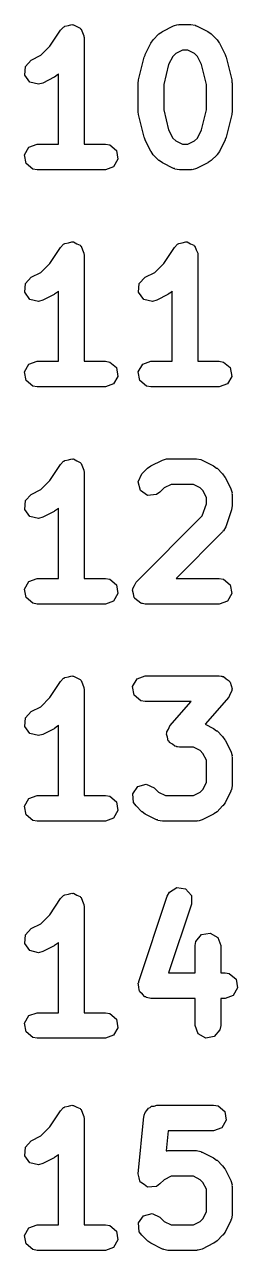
# Model space of a CAD drawing. Extents: x 134.2 to 161.8, y -113.7 to -84.1.
# Drawn here: x 134.16 to 135.4, y -105.17 to -98 of the extents above; entities that cross this region are included whole.
import ezdxf

# ---------------------------------------------------------------- set-up
doc = ezdxf.new("R2010")
doc.units = 0
doc.layers.add('BLACK', color=7, linetype='CONTINUOUS')

msp = doc.modelspace()

# ---------------------------------------------------------------- linework, layer by layer
at = {"layer": 'BLACK', "linetype": 'CONTINUOUS'}
for p, q in [((134.305, -98.1231), (134.367, -98.0292)), ((134.367, -98.0292), (134.385, -98.0104)), ((134.385, -98.0104), (134.389, -98.0092)), ((134.389, -98.0092), (134.392, -98.0059)), ((134.392, -98.0059), (134.414, -98.0021)), ((134.414, -98.0021), (134.434, -97.996)), ((134.434, -97.996), (134.438, -97.9977)), ((134.438, -97.9977), (134.443, -97.997)), ((134.443, -97.997), (134.462, -98.0079)), ((134.462, -98.0079), (134.481, -98.0166)), ((134.481, -98.0166), (134.483, -98.0205)), ((134.483, -98.0205), (134.487, -98.0226)), ((134.487, -98.0226), (134.495, -98.0431)), ((134.963, -98.0371), (135.029, -98.0038)), ((135.029, -98.0038), (135.054, -97.9963)), ((135.054, -97.9963), (135.059, -97.9974)), ((135.059, -97.9974), (135.063, -97.9958)), ((135.063, -97.9958), (135.13, -97.9958)), ((135.13, -97.9958), (135.155, -98.0004)), ((135.155, -98.0004), (135.159, -98.0032)), ((135.159, -98.0032), (135.163, -98.0038)), ((135.163, -98.0038), (135.23, -98.0371)), ((134.495, -98.0431), (134.504, -98.0626)), ((134.504, -98.0626), (134.503, -98.0668)), ((134.503, -98.0668), (134.505, -98.0708)), ((134.505, -98.0708), (134.505, -98.6958)), ((134.896, -98.104), (134.909, -98.086)), ((134.909, -98.086), (134.91, -98.0845)), ((134.91, -98.0845), (134.943, -98.0511)), ((134.943, -98.0511), (134.962, -98.0383)), ((134.962, -98.0383), (134.963, -98.0371)), ((135.23, -98.0371), (135.248, -98.0504)), ((135.248, -98.0504), (135.249, -98.0511)), ((135.249, -98.0511), (135.283, -98.0845)), ((135.283, -98.0845), (135.296, -98.1028)), ((134.252, -98.1759), (134.305, -98.1231)), ((134.862, -98.1742), (134.863, -98.1706)), ((134.863, -98.1706), (134.896, -98.104)), ((135.041, -98.1658), (135.025, -98.1819)), ((135.081, -98.1458), (135.041, -98.1658)), ((135.112, -98.1458), (135.081, -98.1458)), ((135.152, -98.1658), (135.112, -98.1458)), ((135.168, -98.1819), (135.152, -98.1658)), ((135.296, -98.1028), (135.297, -98.104)), ((135.297, -98.104), (135.33, -98.1706)), ((135.33, -98.1706), (135.334, -98.183)), ((134.158, -98.2922), (134.161, -98.241)), ((134.161, -98.241), (134.196, -98.2038)), ((134.196, -98.2038), (134.252, -98.1759)), ((134.824, -98.3193), (134.857, -98.186)), ((134.857, -98.186), (134.862, -98.1742)), ((135, -98.2304), (134.971, -98.3467)), ((135.025, -98.1819), (135, -98.2304)), ((135.192, -98.2304), (135.168, -98.1819)), ((135.221, -98.3467), (135.192, -98.2304)), ((135.334, -98.183), (135.336, -98.186)), ((135.336, -98.186), (135.369, -98.3193)), ((134.188, -98.3334), (134.158, -98.2922)), ((134.33, -98.3046), (134.263, -98.3379)), ((134.331, -98.3034), (134.33, -98.3046)), ((134.349, -98.2905), (134.331, -98.3034)), ((134.355, -98.2852), (134.349, -98.2905)), ((134.355, -98.6958), (134.355, -98.2852)), ((134.238, -98.3453), (134.188, -98.3334)), ((134.263, -98.3379), (134.238, -98.3453)), ((134.821, -98.3375), (134.824, -98.3228)), ((134.821, -98.5042), (134.821, -98.3375)), ((134.824, -98.3228), (134.824, -98.3193)), ((134.971, -98.3467), (134.971, -98.4949)), ((135.221, -98.4949), (135.221, -98.3467)), ((135.369, -98.3193), (135.37, -98.3343)), ((135.37, -98.3343), (135.371, -98.3375)), ((135.371, -98.3375), (135.371, -98.5042)), ((134.822, -98.5074), (134.821, -98.5042)), ((134.824, -98.5224), (134.822, -98.5074)), ((134.857, -98.6557), (134.824, -98.5224)), ((134.971, -98.4949), (135, -98.6113)), ((135.192, -98.6113), (135.221, -98.4949)), ((135.369, -98.5224), (135.336, -98.6557)), ((135.371, -98.5042), (135.369, -98.5189)), ((135.369, -98.5189), (135.369, -98.5224)), ((134.859, -98.6586), (134.857, -98.6557)), ((134.863, -98.671), (134.859, -98.6586)), ((134.896, -98.7377), (134.863, -98.671)), ((135, -98.6113), (135.025, -98.6597)), ((135.025, -98.6597), (135.041, -98.6759)), ((135.152, -98.6759), (135.168, -98.6597)), ((135.168, -98.6597), (135.192, -98.6113)), ((135.33, -98.671), (135.297, -98.7377)), ((135.336, -98.6557), (135.33, -98.6675)), ((135.33, -98.6675), (135.33, -98.671)), ((134.156, -98.7578), (134.181, -98.7134)), ((134.181, -98.7134), (134.23, -98.6958)), ((134.23, -98.6958), (134.355, -98.6958)), ((134.505, -98.6958), (134.63, -98.6958)), ((134.63, -98.6958), (134.655, -98.7004)), ((134.655, -98.7004), (134.695, -98.7333)), ((134.695, -98.7333), (134.703, -98.7839)), ((134.897, -98.7388), (134.896, -98.7377)), ((134.91, -98.7572), (134.897, -98.7388)), ((135.041, -98.6759), (135.081, -98.6958)), ((135.081, -98.6958), (135.112, -98.6958)), ((135.112, -98.6958), (135.152, -98.6759)), ((135.297, -98.7377), (135.283, -98.7557)), ((134.165, -98.8083), (134.156, -98.7578)), ((134.204, -98.8413), (134.165, -98.8083)), ((134.703, -98.7839), (134.678, -98.8283)), ((134.943, -98.7905), (134.91, -98.7572)), ((134.945, -98.7912), (134.943, -98.7905)), ((134.963, -98.8046), (134.945, -98.7912)), ((135.029, -98.8379), (134.963, -98.8046)), ((135.23, -98.8046), (135.163, -98.8379)), ((135.231, -98.8034), (135.23, -98.8046)), ((135.249, -98.7905), (135.231, -98.8034)), ((135.283, -98.7572), (135.249, -98.7905)), ((135.283, -98.7557), (135.283, -98.7572)), ((134.23, -98.8458), (134.204, -98.8413)), ((134.63, -98.8458), (134.23, -98.8458)), ((134.678, -98.8283), (134.63, -98.8458)), ((135.034, -98.8384), (135.029, -98.8379)), ((135.037, -98.8413), (135.034, -98.8384)), ((135.063, -98.8458), (135.037, -98.8413)), ((135.13, -98.8458), (135.063, -98.8458)), ((135.134, -98.8443), (135.13, -98.8458)), ((135.138, -98.8453), (135.134, -98.8443)), ((135.163, -98.8379), (135.138, -98.8453)), ((134.305, -99.3931), (134.367, -99.2992)), ((134.367, -99.2992), (134.385, -99.2804)), ((134.385, -99.2804), (134.389, -99.2792)), ((134.389, -99.2792), (134.392, -99.2759)), ((134.392, -99.2759), (134.414, -99.2721)), ((134.414, -99.2721), (134.434, -99.266)), ((134.434, -99.266), (134.438, -99.2677)), ((134.438, -99.2677), (134.443, -99.267)), ((134.443, -99.267), (134.462, -99.2779)), ((134.462, -99.2779), (134.481, -99.2866)), ((134.481, -99.2866), (134.483, -99.2905)), ((134.483, -99.2905), (134.487, -99.2926)), ((134.487, -99.2926), (134.495, -99.3131)), ((134.495, -99.3131), (134.504, -99.3326)), ((134.971, -99.3931), (135.034, -99.2992)), ((135.034, -99.2992), (135.052, -99.2804)), ((135.052, -99.2804), (135.056, -99.2792)), ((135.056, -99.2792), (135.059, -99.2759)), ((135.059, -99.2759), (135.08, -99.2721)), ((135.08, -99.2721), (135.101, -99.266)), ((135.101, -99.266), (135.105, -99.2677)), ((135.105, -99.2677), (135.109, -99.267)), ((135.109, -99.267), (135.128, -99.2779)), ((135.128, -99.2779), (135.148, -99.2866)), ((135.148, -99.2866), (135.15, -99.2905)), ((135.15, -99.2905), (135.154, -99.2926)), ((135.154, -99.2926), (135.161, -99.3131)), ((135.161, -99.3131), (135.171, -99.3326)), ((134.504, -99.3326), (134.503, -99.3368)), ((134.503, -99.3368), (134.505, -99.3408)), ((134.505, -99.3408), (134.505, -99.9658)), ((135.171, -99.3326), (135.17, -99.3368)), ((135.17, -99.3368), (135.171, -99.3408)), ((135.171, -99.3408), (135.171, -99.9658)), ((134.196, -99.4738), (134.252, -99.4459)), ((134.252, -99.4459), (134.305, -99.3931)), ((134.863, -99.4738), (134.919, -99.4459)), ((134.919, -99.4459), (134.971, -99.3931)), ((134.158, -99.5622), (134.161, -99.511)), ((134.161, -99.511), (134.196, -99.4738)), ((134.824, -99.5622), (134.827, -99.511)), ((134.827, -99.511), (134.863, -99.4738)), ((134.188, -99.6034), (134.158, -99.5622)), ((134.238, -99.6153), (134.188, -99.6034)), ((134.263, -99.6079), (134.238, -99.6153)), ((134.33, -99.5746), (134.263, -99.6079)), ((134.331, -99.5734), (134.33, -99.5746)), ((134.349, -99.5605), (134.331, -99.5734)), ((134.355, -99.5552), (134.349, -99.5605)), ((134.355, -99.9658), (134.355, -99.5552)), ((134.855, -99.6034), (134.824, -99.5622)), ((134.905, -99.6154), (134.855, -99.6034)), ((134.93, -99.6079), (134.905, -99.6154)), ((134.996, -99.5746), (134.93, -99.6079)), ((134.998, -99.5734), (134.996, -99.5746)), ((135.016, -99.5605), (134.998, -99.5734)), ((135.021, -99.5552), (135.016, -99.5605)), ((135.021, -99.9658), (135.021, -99.5552)), ((134.181, -99.9834), (134.23, -99.9658)), ((134.23, -99.9658), (134.355, -99.9658)), ((134.505, -99.9658), (134.63, -99.9658)), ((134.63, -99.9658), (134.655, -99.9704)), ((134.848, -99.9834), (134.896, -99.9658)), ((134.896, -99.9658), (135.021, -99.9658)), ((135.171, -99.9658), (135.296, -99.9658)), ((135.296, -99.9658), (135.322, -99.9704)), ((134.156, -100.028), (134.181, -99.9834)), ((134.165, -100.078), (134.156, -100.028)), ((134.655, -99.9704), (134.695, -100.003)), ((134.695, -100.003), (134.703, -100.054)), ((134.822, -100.028), (134.848, -99.9834)), ((134.831, -100.078), (134.822, -100.028)), ((135.322, -99.9704), (135.361, -100.003)), ((135.361, -100.003), (135.37, -100.054)), ((134.204, -100.111), (134.165, -100.078)), ((134.678, -100.098), (134.63, -100.116)), ((134.703, -100.054), (134.678, -100.098)), ((134.871, -100.111), (134.831, -100.078)), ((135.344, -100.098), (135.296, -100.116)), ((135.37, -100.054), (135.344, -100.098)), ((134.23, -100.116), (134.204, -100.111)), ((134.63, -100.116), (134.23, -100.116)), ((134.896, -100.116), (134.871, -100.111)), ((135.296, -100.116), (134.896, -100.116)), ((134.414, -100.542), (134.434, -100.536)), ((134.434, -100.536), (134.438, -100.538)), ((134.438, -100.538), (134.443, -100.537)), ((134.443, -100.537), (134.462, -100.548)), ((134.963, -100.544), (134.988, -100.536)), ((134.988, -100.536), (134.992, -100.537)), ((134.992, -100.537), (134.996, -100.536)), ((134.996, -100.536), (135.163, -100.536)), ((135.163, -100.536), (135.189, -100.54)), ((135.189, -100.54), (135.192, -100.543)), ((134.305, -100.663), (134.367, -100.569)), ((134.367, -100.569), (134.385, -100.55)), ((134.385, -100.55), (134.389, -100.549)), ((134.389, -100.549), (134.392, -100.546)), ((134.392, -100.546), (134.414, -100.542)), ((134.462, -100.548), (134.481, -100.557)), ((134.481, -100.557), (134.483, -100.56)), ((134.483, -100.56), (134.487, -100.563)), ((134.487, -100.563), (134.495, -100.583)), ((134.495, -100.583), (134.504, -100.603)), ((134.504, -100.603), (134.503, -100.607)), ((134.503, -100.607), (134.505, -100.611)), ((134.505, -100.611), (134.505, -101.236)), ((134.843, -100.624), (134.877, -100.591)), ((134.877, -100.591), (134.895, -100.578)), ((134.895, -100.578), (134.896, -100.577)), ((134.896, -100.577), (134.963, -100.544)), ((135.192, -100.543), (135.196, -100.544)), ((135.196, -100.544), (135.263, -100.577)), ((135.263, -100.577), (135.281, -100.59)), ((135.281, -100.59), (135.283, -100.591)), ((135.283, -100.591), (135.316, -100.624)), ((134.252, -100.716), (134.305, -100.663)), ((134.822, -100.671), (134.843, -100.624)), ((134.835, -100.721), (134.822, -100.671)), ((135.316, -100.624), (135.329, -100.643)), ((135.329, -100.643), (135.33, -100.644)), ((135.33, -100.644), (135.363, -100.711)), ((134.161, -100.781), (134.196, -100.744)), ((134.196, -100.744), (134.252, -100.716)), ((134.877, -100.75), (134.835, -100.721)), ((134.928, -100.745), (134.877, -100.75)), ((134.949, -100.731), (134.928, -100.745)), ((134.974, -100.706), (134.949, -100.731)), ((135.014, -100.686), (134.974, -100.706)), ((135.145, -100.686), (135.014, -100.686)), ((135.185, -100.706), (135.145, -100.686)), ((135.201, -100.722), (135.185, -100.706)), ((135.221, -100.762), (135.201, -100.722)), ((135.363, -100.711), (135.371, -100.736)), ((135.371, -100.736), (135.37, -100.74)), ((135.37, -100.74), (135.371, -100.744)), ((135.371, -100.744), (135.371, -100.811)), ((134.158, -100.832), (134.161, -100.781)), ((134.355, -100.825), (134.349, -100.831)), ((134.355, -101.236), (134.355, -100.825)), ((135.197, -100.87), (135.221, -100.799)), ((135.221, -100.799), (135.221, -100.762)), ((135.371, -100.811), (135.367, -100.833)), ((134.188, -100.873), (134.158, -100.832)), ((134.238, -100.885), (134.188, -100.873)), ((134.263, -100.878), (134.238, -100.885)), ((134.33, -100.845), (134.263, -100.878)), ((134.331, -100.843), (134.33, -100.845)), ((134.349, -100.831), (134.331, -100.843)), ((134.81, -101.258), (135.197, -100.87)), ((135.367, -100.835), (135.334, -100.935)), ((135.367, -100.833), (135.367, -100.835)), ((135.316, -100.964), (135.044, -101.236)), ((135.318, -100.96), (135.316, -100.964)), ((135.322, -100.957), (135.318, -100.96)), ((135.334, -100.935), (135.322, -100.957)), ((134.156, -101.298), (134.181, -101.253)), ((134.181, -101.253), (134.23, -101.236)), ((134.23, -101.236), (134.355, -101.236)), ((134.505, -101.236), (134.63, -101.236)), ((134.63, -101.236), (134.655, -101.24)), ((134.655, -101.24), (134.695, -101.273)), ((135.044, -101.236), (135.296, -101.236)), ((135.296, -101.236), (135.322, -101.24)), ((135.322, -101.24), (135.361, -101.273)), ((134.165, -101.348), (134.156, -101.298)), ((134.703, -101.324), (134.678, -101.368)), ((134.695, -101.273), (134.703, -101.324)), ((134.788, -101.304), (134.79, -101.301)), ((134.794, -101.326), (134.788, -101.304)), ((134.789, -101.298), (134.8, -101.278)), ((134.79, -101.301), (134.789, -101.298)), ((134.798, -101.348), (134.794, -101.326)), ((134.8, -101.278), (134.81, -101.258)), ((135.37, -101.324), (135.344, -101.368)), ((135.361, -101.273), (135.37, -101.324)), ((134.204, -101.381), (134.165, -101.348)), ((134.23, -101.386), (134.204, -101.381)), ((134.63, -101.386), (134.23, -101.386)), ((134.678, -101.368), (134.63, -101.386)), ((134.801, -101.351), (134.798, -101.348)), ((134.802, -101.354), (134.801, -101.351)), ((134.82, -101.367), (134.802, -101.354)), ((134.837, -101.381), (134.82, -101.367)), ((134.842, -101.382), (134.837, -101.381)), ((134.844, -101.383), (134.842, -101.382)), ((134.847, -101.383), (134.844, -101.383)), ((134.863, -101.386), (134.847, -101.383)), ((135.296, -101.386), (134.863, -101.386)), ((135.344, -101.368), (135.296, -101.386)), ((134.367, -101.839), (134.385, -101.82)), ((134.385, -101.82), (134.389, -101.819)), ((134.389, -101.819), (134.392, -101.816)), ((134.392, -101.816), (134.414, -101.812)), ((134.414, -101.812), (134.434, -101.806)), ((134.434, -101.806), (134.438, -101.808)), ((134.438, -101.808), (134.443, -101.807)), ((134.443, -101.807), (134.462, -101.818)), ((134.462, -101.818), (134.481, -101.827)), ((134.481, -101.827), (134.483, -101.83)), ((134.483, -101.83), (134.487, -101.833)), ((134.789, -101.868), (134.815, -101.823)), ((134.815, -101.823), (134.863, -101.806)), ((134.863, -101.806), (135.296, -101.806)), ((135.296, -101.806), (135.307, -101.808)), ((135.307, -101.808), (135.311, -101.807)), ((135.311, -101.807), (135.313, -101.809)), ((135.313, -101.809), (135.322, -101.81)), ((135.322, -101.81), (135.337, -101.823)), ((135.337, -101.823), (135.355, -101.834)), ((134.305, -101.933), (134.367, -101.839)), ((134.487, -101.833), (134.495, -101.853)), ((134.495, -101.853), (134.504, -101.873)), ((134.504, -101.873), (134.503, -101.877)), ((134.503, -101.877), (134.505, -101.881)), ((134.505, -101.881), (134.505, -102.506)), ((134.798, -101.918), (134.789, -101.868)), ((135.355, -101.834), (135.357, -101.839)), ((135.357, -101.839), (135.361, -101.843)), ((135.37, -101.894), (135.36, -101.911)), ((135.361, -101.843), (135.365, -101.863)), ((135.365, -101.863), (135.371, -101.882)), ((135.371, -101.882), (135.369, -101.888)), ((135.369, -101.888), (135.37, -101.894)), ((134.252, -101.986), (134.305, -101.933)), ((134.837, -101.951), (134.798, -101.918)), ((134.863, -101.956), (134.837, -101.951)), ((135.131, -101.956), (134.863, -101.956)), ((135.007, -102.098), (135.131, -101.956)), ((135.353, -101.93), (135.214, -102.089)), ((135.36, -101.911), (135.353, -101.93)), ((134.161, -102.051), (134.196, -102.014)), ((134.196, -102.014), (134.252, -101.986)), ((134.158, -102.102), (134.161, -102.051)), ((134.188, -102.143), (134.158, -102.102)), ((134.33, -102.115), (134.263, -102.148)), ((134.331, -102.113), (134.33, -102.115)), ((134.349, -102.101), (134.331, -102.113)), ((134.355, -102.095), (134.349, -102.101)), ((134.355, -102.506), (134.355, -102.095)), ((134.989, -102.134), (134.999, -102.117)), ((134.999, -102.117), (135.007, -102.098)), ((135.214, -102.089), (135.263, -102.114)), ((135.263, -102.114), (135.281, -102.127)), ((134.238, -102.155), (134.188, -102.143)), ((134.263, -102.148), (134.238, -102.155)), ((134.988, -102.146), (134.99, -102.14)), ((134.994, -102.165), (134.988, -102.146)), ((134.99, -102.14), (134.989, -102.134)), ((134.998, -102.185), (134.994, -102.165)), ((135.003, -102.189), (134.998, -102.185)), ((135.005, -102.195), (135.003, -102.189)), ((135.281, -102.127), (135.283, -102.128)), ((135.283, -102.128), (135.316, -102.161)), ((135.316, -102.161), (135.329, -102.18)), ((135.329, -102.18), (135.33, -102.181)), ((135.33, -102.181), (135.363, -102.247)), ((135.022, -102.205), (135.005, -102.195)), ((135.037, -102.218), (135.022, -102.205)), ((135.046, -102.219), (135.037, -102.218)), ((135.048, -102.221), (135.046, -102.219)), ((135.052, -102.221), (135.048, -102.221)), ((135.063, -102.223), (135.052, -102.221)), ((135.145, -102.223), (135.063, -102.223)), ((135.185, -102.242), (135.145, -102.223)), ((135.201, -102.259), (135.185, -102.242)), ((135.221, -102.299), (135.201, -102.259)), ((135.363, -102.247), (135.371, -102.272)), ((135.221, -102.43), (135.221, -102.299)), ((135.371, -102.272), (135.37, -102.277)), ((135.37, -102.277), (135.371, -102.281)), ((135.371, -102.281), (135.371, -102.448)), ((134.791, -102.495), (134.82, -102.453)), ((134.82, -102.453), (134.869, -102.439)), ((134.869, -102.439), (134.916, -102.461)), ((134.916, -102.461), (134.941, -102.486)), ((135.185, -102.486), (135.201, -102.47)), ((135.201, -102.47), (135.221, -102.43)), ((135.367, -102.473), (135.364, -102.477)), ((135.371, -102.448), (135.367, -102.473)), ((134.156, -102.568), (134.181, -102.523)), ((134.181, -102.523), (134.23, -102.506)), ((134.23, -102.506), (134.355, -102.506)), ((134.505, -102.506), (134.63, -102.506)), ((134.63, -102.506), (134.655, -102.51)), ((134.655, -102.51), (134.695, -102.543)), ((134.695, -102.543), (134.703, -102.594)), ((134.795, -102.546), (134.791, -102.495)), ((134.81, -102.567), (134.795, -102.546)), ((134.941, -102.486), (134.981, -102.506)), ((134.981, -102.506), (135.145, -102.506)), ((135.145, -102.506), (135.185, -102.486)), ((135.33, -102.548), (135.317, -102.566)), ((135.363, -102.481), (135.33, -102.548)), ((135.364, -102.477), (135.363, -102.481)), ((134.165, -102.618), (134.156, -102.568)), ((134.204, -102.651), (134.165, -102.618)), ((134.703, -102.594), (134.678, -102.638)), ((134.843, -102.601), (134.81, -102.567)), ((134.845, -102.601), (134.843, -102.601)), ((134.863, -102.615), (134.845, -102.601)), ((134.929, -102.648), (134.863, -102.615)), ((135.263, -102.615), (135.196, -102.648)), ((135.264, -102.613), (135.263, -102.615)), ((135.283, -102.601), (135.264, -102.613)), ((135.316, -102.567), (135.283, -102.601)), ((135.317, -102.566), (135.316, -102.567)), ((134.23, -102.656), (134.204, -102.651)), ((134.63, -102.656), (134.23, -102.656)), ((134.678, -102.638), (134.63, -102.656)), ((134.934, -102.648), (134.929, -102.648)), ((134.937, -102.651), (134.934, -102.648)), ((134.963, -102.656), (134.937, -102.651)), ((135.163, -102.656), (134.963, -102.656)), ((135.167, -102.654), (135.163, -102.656)), ((135.172, -102.655), (135.167, -102.654)), ((135.196, -102.648), (135.172, -102.655)), ((135.004, -103.071), (135.048, -103.044)), ((135.048, -103.044), (135.099, -103.052)), ((134.305, -103.203), (134.367, -103.109)), ((134.367, -103.109), (134.385, -103.09)), ((134.385, -103.09), (134.389, -103.089)), ((134.389, -103.089), (134.392, -103.086)), ((134.392, -103.086), (134.414, -103.082)), ((134.414, -103.082), (134.434, -103.076)), ((134.434, -103.076), (134.438, -103.078)), ((134.438, -103.078), (134.443, -103.077)), ((134.443, -103.077), (134.462, -103.088)), ((134.462, -103.088), (134.481, -103.097)), ((134.481, -103.097), (134.483, -103.1)), ((134.483, -103.1), (134.487, -103.103)), ((134.487, -103.103), (134.495, -103.123)), ((134.825, -103.594), (134.992, -103.094)), ((134.992, -103.094), (135.004, -103.071)), ((135.099, -103.052), (135.133, -103.09)), ((135.133, -103.09), (135.134, -103.141)), ((134.495, -103.123), (134.504, -103.143)), ((134.504, -103.143), (134.503, -103.147)), ((134.503, -103.147), (134.505, -103.151)), ((134.505, -103.151), (134.505, -103.776)), ((135.134, -103.141), (135, -103.543)), ((134.196, -103.284), (134.252, -103.256)), ((134.252, -103.256), (134.305, -103.203)), ((134.158, -103.372), (134.161, -103.321)), ((134.161, -103.321), (134.196, -103.284)), ((135.159, -103.359), (135.192, -103.319)), ((135.192, -103.319), (135.243, -103.31)), ((135.243, -103.31), (135.287, -103.336)), ((135.287, -103.336), (135.305, -103.384)), ((134.188, -103.413), (134.158, -103.372)), ((134.33, -103.385), (134.263, -103.418)), ((134.331, -103.383), (134.33, -103.385)), ((134.349, -103.371), (134.331, -103.383)), ((134.355, -103.365), (134.349, -103.371)), ((134.355, -103.776), (134.355, -103.365)), ((135.155, -103.384), (135.159, -103.359)), ((135.155, -103.543), (135.155, -103.384)), ((135.305, -103.384), (135.305, -103.543)), ((134.238, -103.425), (134.188, -103.413)), ((134.263, -103.418), (134.238, -103.425)), ((135, -103.543), (135.155, -103.543)), ((135.305, -103.543), (135.33, -103.543)), ((135.33, -103.543), (135.355, -103.547)), ((135.355, -103.547), (135.395, -103.58)), ((134.822, -103.604), (134.825, -103.6)), ((134.826, -103.625), (134.822, -103.604)), ((134.825, -103.6), (134.825, -103.594)), ((135.395, -103.58), (135.403, -103.631)), ((134.827, -103.645), (134.826, -103.625)), ((134.83, -103.649), (134.827, -103.645)), ((134.831, -103.655), (134.83, -103.649)), ((134.847, -103.668), (134.831, -103.655)), ((134.861, -103.683), (134.847, -103.668)), ((134.866, -103.684), (134.861, -103.683)), ((134.871, -103.688), (134.866, -103.684)), ((134.896, -103.693), (134.871, -103.688)), ((135.155, -103.693), (134.896, -103.693)), ((135.155, -103.851), (135.155, -103.693)), ((135.33, -103.693), (135.305, -103.693)), ((135.305, -103.693), (135.305, -103.851)), ((135.378, -103.675), (135.33, -103.693)), ((135.403, -103.631), (135.378, -103.675)), ((134.156, -103.838), (134.181, -103.793)), ((134.165, -103.888), (134.156, -103.838)), ((134.181, -103.793), (134.23, -103.776)), ((134.23, -103.776), (134.355, -103.776)), ((134.505, -103.776), (134.63, -103.776)), ((134.63, -103.776), (134.655, -103.78)), ((134.655, -103.78), (134.695, -103.813)), ((134.695, -103.813), (134.703, -103.864)), ((134.204, -103.921), (134.165, -103.888)), ((134.678, -103.908), (134.63, -103.926)), ((134.703, -103.864), (134.678, -103.908)), ((135.172, -103.899), (135.155, -103.851)), ((135.217, -103.925), (135.172, -103.899)), ((135.3, -103.876), (135.267, -103.916)), ((135.305, -103.851), (135.3, -103.876)), ((134.23, -103.926), (134.204, -103.921)), ((134.63, -103.926), (134.23, -103.926)), ((135.267, -103.916), (135.217, -103.925)), ((134.367, -104.35), (134.385, -104.331)), ((134.385, -104.331), (134.389, -104.33)), ((134.389, -104.33), (134.392, -104.327)), ((134.392, -104.327), (134.414, -104.323)), ((134.414, -104.323), (134.434, -104.317)), ((134.434, -104.317), (134.438, -104.319)), ((134.438, -104.319), (134.443, -104.318)), ((134.443, -104.318), (134.462, -104.329)), ((134.462, -104.329), (134.481, -104.337)), ((134.481, -104.337), (134.483, -104.341)), ((134.873, -104.348), (134.881, -104.334)), ((134.881, -104.334), (134.891, -104.331)), ((134.891, -104.331), (134.899, -104.323)), ((134.899, -104.323), (134.915, -104.322)), ((134.915, -104.322), (134.93, -104.317)), ((134.93, -104.317), (135.263, -104.317)), ((135.263, -104.317), (135.289, -104.321)), ((135.289, -104.321), (135.328, -104.354)), ((134.305, -104.444), (134.367, -104.35)), ((134.483, -104.341), (134.487, -104.343)), ((134.487, -104.343), (134.495, -104.364)), ((134.495, -104.364), (134.504, -104.383)), ((134.504, -104.383), (134.503, -104.388)), ((134.503, -104.388), (134.505, -104.392)), ((134.505, -104.392), (134.505, -105.017)), ((134.822, -104.718), (134.855, -104.384)), ((134.855, -104.384), (134.856, -104.38)), ((134.856, -104.379), (134.857, -104.376)), ((134.856, -104.38), (134.856, -104.379)), ((134.857, -104.376), (134.862, -104.359)), ((134.862, -104.359), (134.873, -104.348)), ((135.337, -104.405), (135.311, -104.449)), ((135.328, -104.354), (135.337, -104.405)), ((134.252, -104.497), (134.305, -104.444)), ((134.997, -104.467), (134.986, -104.584)), ((135.263, -104.467), (134.997, -104.467)), ((135.311, -104.449), (135.263, -104.467)), ((134.161, -104.562), (134.196, -104.525)), ((134.196, -104.525), (134.252, -104.497)), ((134.158, -104.613), (134.161, -104.562)), ((134.188, -104.654), (134.158, -104.613)), ((134.33, -104.625), (134.263, -104.659)), ((134.331, -104.624), (134.33, -104.625)), ((134.349, -104.611), (134.331, -104.624)), ((134.355, -104.606), (134.349, -104.611)), ((134.355, -105.017), (134.355, -104.606)), ((134.986, -104.584), (134.988, -104.584)), ((134.988, -104.584), (134.992, -104.585)), ((134.992, -104.585), (134.996, -104.583)), ((134.996, -104.583), (135.163, -104.583)), ((135.163, -104.583), (135.189, -104.588)), ((135.189, -104.588), (135.192, -104.591)), ((135.192, -104.591), (135.196, -104.591)), ((135.196, -104.591), (135.263, -104.625)), ((135.263, -104.625), (135.281, -104.638)), ((134.238, -104.666), (134.188, -104.654)), ((134.263, -104.659), (134.238, -104.666)), ((135.281, -104.638), (135.283, -104.639)), ((135.283, -104.639), (135.316, -104.672)), ((135.316, -104.672), (135.329, -104.69)), ((135.329, -104.69), (135.33, -104.691)), ((135.33, -104.691), (135.363, -104.758)), ((134.828, -104.743), (134.822, -104.718)), ((134.822, -104.718), (134.822, -104.718)), ((134.822, -104.718), (134.822, -104.718)), ((134.834, -104.767), (134.828, -104.743)), ((134.835, -104.768), (134.834, -104.767)), ((134.856, -104.782), (134.835, -104.768)), ((134.835, -104.768), (134.835, -104.768)), ((134.974, -104.753), (134.949, -104.778)), ((135.014, -104.733), (134.974, -104.753)), ((135.145, -104.733), (135.014, -104.733)), ((135.185, -104.753), (135.145, -104.733)), ((135.201, -104.769), (135.185, -104.753)), ((135.221, -104.809), (135.201, -104.769)), ((135.363, -104.758), (135.371, -104.783)), ((134.876, -104.797), (134.856, -104.782)), ((134.877, -104.797), (134.876, -104.797)), ((134.876, -104.797), (134.876, -104.797)), ((134.902, -104.795), (134.877, -104.797)), ((134.927, -104.793), (134.902, -104.795)), ((134.928, -104.793), (134.927, -104.793)), ((134.927, -104.793), (134.927, -104.793)), ((134.949, -104.778), (134.928, -104.793)), ((135.221, -104.941), (135.221, -104.809)), ((135.371, -104.783), (135.37, -104.787)), ((135.37, -104.787), (135.371, -104.792)), ((135.371, -104.792), (135.371, -104.958)), ((134.824, -105.006), (134.853, -104.964)), ((134.853, -104.964), (134.903, -104.95)), ((134.903, -104.95), (134.949, -104.972)), ((134.949, -104.972), (134.974, -104.997)), ((135.185, -104.997), (135.201, -104.981)), ((135.201, -104.981), (135.221, -104.941)), ((135.367, -104.984), (135.364, -104.987)), ((135.371, -104.958), (135.367, -104.984)), ((134.156, -105.079), (134.181, -105.034)), ((134.181, -105.034), (134.23, -105.017)), ((134.23, -105.017), (134.355, -105.017)), ((134.505, -105.017), (134.63, -105.017)), ((134.63, -105.017), (134.655, -105.021)), ((134.655, -105.021), (134.695, -105.054)), ((134.695, -105.054), (134.703, -105.105)), ((134.828, -105.057), (134.824, -105.006)), ((134.843, -105.078), (134.828, -105.057)), ((134.974, -104.997), (135.014, -105.017)), ((135.014, -105.017), (135.145, -105.017)), ((135.145, -105.017), (135.185, -104.997)), ((135.363, -104.992), (135.33, -105.059)), ((135.364, -104.987), (135.363, -104.992)), ((134.165, -105.129), (134.156, -105.079)), ((134.204, -105.162), (134.165, -105.129)), ((134.703, -105.105), (134.678, -105.149)), ((134.877, -105.111), (134.843, -105.078)), ((134.878, -105.112), (134.877, -105.111)), ((134.896, -105.125), (134.878, -105.112)), ((134.963, -105.159), (134.896, -105.125)), ((135.263, -105.125), (135.196, -105.159)), ((135.264, -105.124), (135.263, -105.125)), ((135.283, -105.111), (135.264, -105.124)), ((135.316, -105.078), (135.283, -105.111)), ((135.317, -105.077), (135.316, -105.078)), ((135.33, -105.059), (135.317, -105.077)), ((134.23, -105.167), (134.204, -105.162)), ((134.63, -105.167), (134.23, -105.167)), ((134.678, -105.149), (134.63, -105.167)), ((134.967, -105.159), (134.963, -105.159)), ((134.971, -105.162), (134.967, -105.159)), ((134.996, -105.167), (134.971, -105.162)), ((135.163, -105.167), (134.996, -105.167)), ((135.167, -105.165), (135.163, -105.167)), ((135.172, -105.166), (135.167, -105.165)), ((135.196, -105.159), (135.172, -105.166))]:
    msp.add_line(p, q, dxfattribs=at)

doc.saveas('drawing.dxf')
